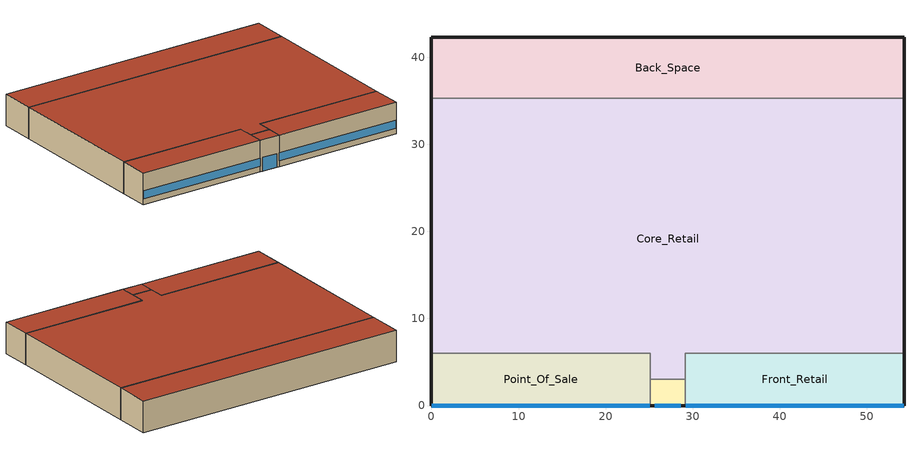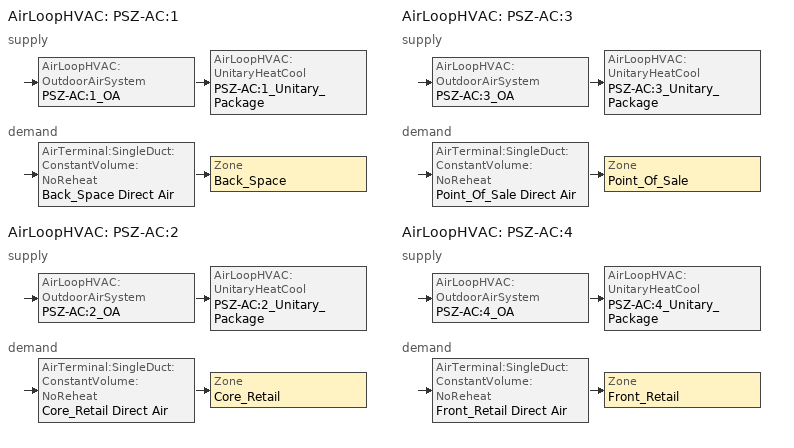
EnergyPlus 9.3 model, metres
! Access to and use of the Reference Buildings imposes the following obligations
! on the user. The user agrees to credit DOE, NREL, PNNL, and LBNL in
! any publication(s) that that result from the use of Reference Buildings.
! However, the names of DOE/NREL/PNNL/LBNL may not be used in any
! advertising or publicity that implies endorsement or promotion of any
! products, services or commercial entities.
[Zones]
Back_Space
 floor ground (ext-slab): 54.27,35.27 0,35.27 0,42.27 54.27,42.27 z0
 wall outside (Mass Non-res Ext Wall): 54.27,35.27 54.27,42.27 0,42.27 0,35.27 z0:6.1
 wall to Core_Retail (int-walls): 0,35.27 54.27,35.27 z0:6.1
 roof outside (IEAD Non-res Roof): 0,35.27 54.27,35.27 54.27,42.27 0,42.27 z6.1
Core_Retail
 floor ground (ext-slab): 25.14,3 25.14,6 0,6 0,35.27 54.27,35.27 54.27,6 29.14,6 29.14,3 z0
 wall outside (Mass Non-res Ext Wall): 54.27,6 54.27,35.27 / 0,35.27 0,6 z0:6.1
 wall to Front_Retail (int-walls): 29.14,3 29.14,6 54.27,6 z0:6.1
 wall to Point_Of_Sale (int-walls): 0,6 25.14,6 25.14,3 z0:6.1
 wall to Front_Entry (int-walls): 25.14,3 29.14,3 z0:6.1
 roof outside (IEAD Non-res Roof): 25.14,6 25.14,3 29.14,3 29.14,6 54.27,6 54.27,35.27 0,35.27 0,6 z6.1
Front_Entry
 floor ground (ext-slab): 25.14,0 25.14,3 29.14,3 29.14,0 z0
 wall outside (Mass Non-res Ext Wall): 25.14,0 29.14,0 z0:6.1
 wall to Front_Retail (int-walls): 29.14,0 29.14,3 z0:6.1
 wall to Point_Of_Sale (int-walls): 25.14,3 25.14,0 z0:6.1
 window (Window Non-res Fixed): 25.64,0 28.64,0 z0.05:2.66
 roof outside (IEAD Non-res Roof): 25.14,3 25.14,0 29.14,0 29.14,3 z6.1
Front_Retail
 floor ground (ext-slab): 54.27,0 29.14,0 29.14,6 54.27,6 z0
 wall outside (Mass Non-res Ext Wall): 29.14,0 54.27,0 54.27,6 z0:6.1
 window (Window Non-res Fixed): 29.19,0 54.22,0 z1.14:2.66
 roof outside (IEAD Non-res Roof): 29.14,0 54.27,0 54.27,6 29.14,6 z6.1
Point_Of_Sale
 floor ground (ext-slab): 0,0 0,6 25.14,6 25.14,0 z0
 wall outside (Mass Non-res Ext Wall): 0,6 0,0 25.14,0 z0:6.1
 window (Window Non-res Fixed): 0.05,0 25.09,0 z1.14:2.66
 roof outside (IEAD Non-res Roof): 0,6 0,0 25.14,0 25.14,6 z6.1
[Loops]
AirLoopHVAC 'PSZ-AC:1'
 supply: AirLoopHVAC:OutdoorAirSystem 'PSZ-AC:1_OA' > AirLoopHVAC:UnitaryHeatCool 'PSZ-AC:1_Unitary_Package'
 demand: AirTerminal:SingleDuct:ConstantVolume:NoReheat 'Back_Space Direct Air' > Zone 'Back_Space'
AirLoopHVAC 'PSZ-AC:2'
 supply: AirLoopHVAC:OutdoorAirSystem 'PSZ-AC:2_OA' > AirLoopHVAC:UnitaryHeatCool 'PSZ-AC:2_Unitary_Package'
 demand: AirTerminal:SingleDuct:ConstantVolume:NoReheat 'Core_Retail Direct Air' > Zone 'Core_Retail'
AirLoopHVAC 'PSZ-AC:3'
 supply: AirLoopHVAC:OutdoorAirSystem 'PSZ-AC:3_OA' > AirLoopHVAC:UnitaryHeatCool 'PSZ-AC:3_Unitary_Package'
 demand: AirTerminal:SingleDuct:ConstantVolume:NoReheat 'Point_Of_Sale Direct Air' > Zone 'Point_Of_Sale'
AirLoopHVAC 'PSZ-AC:4'
 supply: AirLoopHVAC:OutdoorAirSystem 'PSZ-AC:4_OA' > AirLoopHVAC:UnitaryHeatCool 'PSZ-AC:4_Unitary_Package'
 demand: AirTerminal:SingleDuct:ConstantVolume:NoReheat 'Front_Retail Direct Air' > Zone 'Front_Retail'
[Building]
Ref Bldg Stand-alone Retail Post1980_v1.3_5.0: North Axis {deg}=0; Terrain=City; Loads Convergence Tolerance Value {W}=0.04; Temperature Convergence Tolerance Value {deltaC}=0.2; Solar Distribution=FullInteriorAndExterior; Maximum Number of Warmup Days=25; Minimum Number of Warmup Days=6
[Site:Location]
USA TX-HOUSTON: Latitude {deg}=29.97; Longitude {deg}=-95.37; Time Zone {hr}=-6; Elevation {m}=33
[SizingPeriod:DesignDay] Day of Month=21; Humidity Condition Type=Wetbulb; Barometric Pressure {Pa}=100929; Rain Indicator=No; Snow Indicator=No; Daylight Saving Time Indicator=No; Solar Model Indicator=ASHRAEClearSky
Name | Month | Day Type | Maximum Dry-Bulb Temperature {C} | Daily Dry-Bulb Temperature Range {deltaC} | Wetbulb or DewPoint at Maximum Dry-Bulb {C} | Wind Speed {m/s} | Wind Direction {deg} | Sky Clearness
HOUSTON Ann Htg 99.6% Condns DB | 1 | WinterDesignDay | -2.4 | 0 | -2.4 | 2.7 | 0 | 0
HOUSTON Ann Clg .4% Condns WB=>MDB | 7 | SummerDesignDay | 32 | 10.6 | 26.7 | 3.7 | 170 | 1
[Site:WaterMainsTemperature]
Calculation Method=CORRELATION; Annual Average Outdoor Air Temperature {C}=19.99; Maximum Difference In Monthly Average Outdoor Air Temperatures {deltaC}=17.1
[Site:GroundTemperature:BuildingSurface]
20.541, 20.346, 20.801, 22.127, 22.752, 22.868, 22.937, 22.96, 22.981, 22.822, 21.631, 20.645
[Construction]
Mass Non-res Ext Wall: 1IN Stucco, 8IN CONCRETE HW, Mass NonRes Wall Insulation, 1/2IN Gypsum
IEAD Non-res Roof: Roof Membrane, IEAD NonRes Roof Insulation, Metal Decking
ext-slab: HW CONCRETE
int-walls: 1/2IN Gypsum, 1/2IN Gypsum
Window Non-res Fixed: NonRes Fixed Assembly Window
InteriorFurnishings: Std Wood 6inch
[Material] Thermal Absorptance=0.9
Name | Roughness | Thickness {m} | Conductivity {W/m-K} | Density {kg/m3} | Specific Heat {J/kg-K} | Solar Absorptance | Visible Absorptance
Mass NonRes Wall Insulation | MediumRough | 0.00477025 | 0.049 | 265 | 836.8 | 0.7 | 0.7
IEAD NonRes Roof Insulation | MediumRough | 0.118437 | 0.049 | 265 | 836.8 | 0.7 | 0.7
Std Wood 6inch | MediumSmooth | 0.15 | 0.12 | 540 | 1210 | 0.7 | 0.7
1/2IN Gypsum | Smooth | 0.0127 | 0.16 | 784.9 | 830 | 0.92 | 0.92
1IN Stucco | Smooth | 0.0253 | 0.6918 | 1858 | 837 | 0.92 | 0.92
8IN CONCRETE HW | Rough | 0.2032 | 1.311 | 2240 | 836.8 | 0.7 | 0.7
HW CONCRETE | Rough | 0.1016 | 1.311 | 2240 | 836.8 | 0.7 | 0.7
Roof Membrane | VeryRough | 0.0095 | 0.16 | 1121.29 | 1460 | 0.7 | 0.7
Metal Decking | MediumSmooth | 0.0015 | 45.006 | 7680 | 418.4 | 0.7 | 0.3
[WindowMaterial:SimpleGlazingSystem]
NonRes Fixed Assembly Window: U-Factor {W/m2-K}=6.92716; Solar Heat Gain Coefficient=0.25
[Zone] Type=1; Multiplier=1; Floor Area {m2}=autocalculate; Part of Total Floor Area=Yes
Back_Space; Core_Retail; Front_Entry; Front_Retail; Point_Of_Sale
[People] Number of People Schedule=BLDG_OCC_SCH; Number of People Calculation Method=Area/Person; Fraction Radiant=0.3; Sensible Heat Fraction=AUTOCALCULATE; Activity Level Schedule=ACTIVITY_SCH; Enable ASHRAE 55 Comfort Warnings=No; Mean Radiant Temperature Calculation Type=ZoneAveraged; Work Efficiency Schedule=WORK_EFF_SCH; Clothing Insulation Calculation Method=ClothingInsulationSchedule; Clothing Insulation Schedule=CLOTHING_SCH; Air Velocity Schedule=AIR_VELO_SCH; Thermal Comfort Model 1 Type=FANGER
Name | Zone or ZoneList | Zone Floor Area per Person {m2/person}
Back_Space People | Back_Space | 27.87
Core_Retail People | Core_Retail | 6.19
Front_Entry People | Front_Entry | 6.19
Front_Retail People | Front_Retail | 6.19
Point_Of_Sale People | Point_Of_Sale | 6.19
[Lights] Schedule=BLDG_LIGHT_SCH; Design Level Calculation Method=Watts/Area; Return Air Fraction=0; Fraction Radiant=0.7; Fraction Visible=0.2; Fraction Replaceable=1; Return Air Fraction Calculated from Plenum Temperature=No
Name | Zone or ZoneList | Watts per Zone Floor Area {W/m2}
Back_Space_Lights | Back_Space | 12.55
Core_Retail_Lights | Core_Retail | 36.25
Front_Entry_Lights | Front_Entry | 36.25
Front_Retail_Lights | Front_Retail | 36.25
Point_Of_Sale_Lights | Point_Of_Sale | 36.25
[ElectricEquipment] Schedule=BLDG_EQUIP_SCH; Design Level Calculation Method=Watts/Area; Fraction Latent=0; Fraction Radiant=0.5; Fraction Lost=0
Name | Zone or ZoneList | Watts per Zone Floor Area {W/m2}
Back_Space_MiscPlug_Equip | Back_Space | 8.07
Core_Retail_MiscPlug_Equip | Core_Retail | 3.23
Front_Retail_MiscPlug_Equip | Front_Retail | 3.23
Point_Of_Sale_MiscPlug_Equip | Point_Of_Sale | 21.52
[Exterior:Lights]
Exterior Facade Lighting: Schedule=ALWAYS_ON; Design Level {W}=9995; Control Option=AstronomicalClock
[ZoneInfiltration:DesignFlowRate] Constant Term Coefficient=1; Temperature Term Coefficient=0; Velocity Term Coefficient=0; Velocity Squared Term Coefficient=0
Name | Zone or ZoneList | Schedule | Design Flow Rate Calculation Method | Flow per Exterior Surface Area {m3/s-m2} | Air Changes per Hour {1/hr}
Back_Space_Infiltration | Back_Space | INFIL_HALF_ON_SCH | Flow/ExteriorArea | 0.001133
Core_Retail_Infiltration | Core_Retail | INFIL_HALF_ON_SCH | Flow/ExteriorArea | 0.001133
Front_Entry_Infiltration | Front_Entry | INFIL_FRONT_SCH | AirChanges/Hour |  | 1
Front_Retail_Infiltration | Front_Retail | INFIL_HALF_ON_SCH | Flow/ExteriorArea | 0.001133
Point_Of_Sale_Infiltration | Point_Of_Sale | INFIL_HALF_ON_SCH | Flow/ExteriorArea | 0.001133
[InternalMass] Construction=InteriorFurnishings
Name | Zone or ZoneList | Surface Area {m2}
Back_Space Internal Mass | Back_Space | 759.78
Core_Retail Internal Mass | Core_Retail | 3200.97
Front_Entry Internal Mass | Front_Entry | 24
Front_Retail Internal Mass | Front_Retail | 301.62
Point_Of_Sale Internal Mass | Point_Of_Sale | 301.62
[Fan:ConstantVolume]
Front_Entry Unit HeaterFan: Availability Schedule=ALWAYS_ON; Fan Total Efficiency=0.53625; Pressure Rise {Pa}=49.8; Maximum Flow Rate {m3/s}=AUTOSIZE; Motor Efficiency=0.825; Motor In Airstream Fraction=1
[Fan:OnOff] Availability Schedule=HVACOperationSchd; Maximum Flow Rate {m3/s}=AUTOSIZE; Motor In Airstream Fraction=1
Name | Fan Total Efficiency | Pressure Rise {Pa} | Motor Efficiency
PSZ-AC:1_Unitary_Package_fan | 0.56875 | 622 | 0.875
PSZ-AC:2_Unitary_Package_fan | 0.5915 | 1109.648 | 0.91
PSZ-AC:3_Unitary_Package_fan; PSZ-AC:4_Unitary_Package_fan | 0.546 | 622 | 0.84
[Coil:Heating:Fuel] Availability Schedule=ALWAYS_ON; Fuel Type=NaturalGas; Nominal Capacity {W}=AUTOSIZE
Name | Burner Efficiency
PSZ-AC:1_Unitary_Package_HeatCoil; PSZ-AC:3_Unitary_Package_HeatCoil; PSZ-AC:4_Unitary_Package_HeatCoil | 0.8
PSZ-AC:2_Unitary_Package_HeatCoil | 0.78
[Coil:Cooling:DX:SingleSpeed] Availability Schedule=ALWAYS_ON; Gross Rated Total Cooling Capacity {W}=AUTOSIZE; Gross Rated Sensible Heat Ratio=AUTOSIZE; Rated Air Flow Rate {m3/s}=AUTOSIZE
Name | Gross Rated Cooling COP {W/W} | Total Cooling Capacity Function of Temperature Curve | Total Cooling Capacity Function of Flow Fraction Curve | Energy Input Ratio Function of Temperature Curve | Energy Input Ratio Function of Flow Fraction Curve | Part Load Fraction Correlation Curve
PSZ-AC:1_Unitary_Package_CoolCoil | 3.30033 | Cool-Cap-fT | ConstantCubic | Cool-EIR-fT | ConstantCubic | Cool-PLF-fPLR
PSZ-AC:2_Unitary_Package_CoolCoil | 3.23372 | Measured_CoolCStandard10Ton_CapFT | Measured_CoolCStandard10Ton_CapFF | Measured_CoolCStandard10Ton_EIRFT | Measured_CoolCStandard10Ton_EIRFFF | No_PLR_Degredation
PSZ-AC:3_Unitary_Package_CoolCoil; PSZ-AC:4_Unitary_Package_CoolCoil | 3.50016 | Cool-Cap-fT | ConstantCubic | Cool-EIR-fT | ConstantCubic | Cool-PLF-fPLR
[Coil:Heating:Electric]
Front_Entry Unit Heater coil: Availability Schedule=ALWAYS_ON; Efficiency=1; Nominal Capacity {W}=AUTOSIZE
[ZoneHVAC:UnitHeater]
Front_Entry Unit Heater: Availability Schedule=ALWAYS_ON; Supply Air Fan=Front_Entry Unit HeaterFan; Maximum Supply Air Flow Rate {m3/s}=AUTOSIZE; Heating Coil=Front_Entry Unit Heater coil; Supply Air Fan Operation During No Heating=No; Maximum Hot Water or Steam Flow Rate {m3/s}=AUTOSIZE; Minimum Hot Water or Steam Flow Rate {m3/s}=0; Heating Convergence Tolerance=0.001
[Zone equipment]
Back_Space: Back_Space Direct Air
Core_Retail: Core_Retail Direct Air
Front_Entry: Front_Entry Unit Heater
Front_Retail: Front_Retail Direct Air
Point_Of_Sale: Point_Of_Sale Direct Air
[Sizing:Zone] Zone Cooling Design Supply Air Temperature Input Method=SupplyAirTemperature; Zone Cooling Design Supply Air Temperature {C}=14; Zone Heating Design Supply Air Temperature Input Method=SupplyAirTemperature; Zone Heating Design Supply Air Temperature {C}=40; Zone Cooling Design Supply Air Humidity Ratio {kgWater/kgDryAir}=0.0085; Zone Heating Design Supply Air Humidity Ratio {kgWater/kgDryAir}=0.008; Cooling Design Air Flow Method=DesignDay; Heating Design Air Flow Method=DesignDay; Account for Dedicated Outdoor Air System=No; Dedicated Outdoor Air System Control Strategy=NeutralSupplyAir; Dedicated Outdoor Air Low Setpoint Temperature for Design {C}=autosize; Dedicated Outdoor Air High Setpoint Temperature for Design {C}=autosize
Name | Design Specification Outdoor Air Object
Back_Space | SZ DSOA Back_Space
Core_Retail | SZ DSOA Core_Retail
Front_Entry | SZ DSOA Front_Entry
Front_Retail | SZ DSOA Front_Retail
Point_Of_Sale | SZ DSOA Point_Of_Sale
[DesignSpecification:OutdoorAir] Outdoor Air Method=Flow/Area
Name | Outdoor Air Flow per Zone Floor Area {m3/s-m2}
SZ DSOA Back_Space | 0.00075
SZ DSOA Core_Retail; SZ DSOA Front_Retail; SZ DSOA Point_Of_Sale | 0.0015
SZ DSOA Front_Entry | 0
[ZoneControl:Thermostat] Control Type Schedule=Dual Zone Control Type Sched
Name | Zone or ZoneList | Control 1
Back_Space Thermostat | Back_Space | Back_Space DualSPSched
Core_Retail Thermostat | Core_Retail | Core_Retail DualSPSched
Front_Entry Thermostat | Front_Entry | Front_Entry DualSPSched
Front_Retail Thermostat | Front_Retail | Front_Retail DualSPSched
Point_Of_Sale Thermostat | Point_Of_Sale | Point_Of_Sale DualSPSched
[ThermostatSetpoint:DualSetpoint] Heating Setpoint Temperature Schedule=HTGSETP_SCH
Name | Cooling Setpoint Temperature Schedule
Back_Space DualSPSched; Core_Retail DualSPSched; Front_Retail DualSPSched; Point_Of_Sale DualSPSched | CLGSETP_SCH
Front_Entry DualSPSched | FRONT_ENTRY_COOLING
[SetpointManager:SingleZone:Reheat] Control Variable=Temperature; Minimum Supply Air Temperature {C}=10; Maximum Supply Air Temperature {C}=50
Name | Control Zone | Setpoint Node or NodeList
SupAirTemp MngrBack_Space | Back_Space | PSZ-AC:1 Supply Equipment Outlet Node
SupAirTemp MngrCore_Retail | Core_Retail | PSZ-AC:2 Supply Equipment Outlet Node
SupAirTemp MngrFront_Retail | Front_Retail | PSZ-AC:4 Supply Equipment Outlet Node
SupAirTemp MngrPoint_Of_Sale | Point_Of_Sale | PSZ-AC:3 Supply Equipment Outlet Node
[Sizing:System] Type of Load to Size On=Sensible; Design Outdoor Air Flow Rate {m3/s}=AUTOSIZE; Central Heating Maximum System Air Flow Ratio=1; Preheat Design Temperature {C}=7; Preheat Design Humidity Ratio {kgWater/kgDryAir}=0.008; Precool Design Temperature {C}=12.8; Precool Design Humidity Ratio {kgWater/kgDryAir}=0.008; Central Cooling Design Supply Air Temperature {C}=12.8; Central Heating Design Supply Air Temperature {C}=40; Type of Zone Sum to Use=NonCoincident; 100% Outdoor Air in Cooling=No; 100% Outdoor Air in Heating=No; Central Cooling Design Supply Air Humidity Ratio {kgWater/kgDryAir}=0.0085; Central Heating Design Supply Air Humidity Ratio {kgWater/kgDryAir}=0.008; Cooling Supply Air Flow Rate Method=DesignDay; Cooling Supply Air Flow Rate {m3/s}=0; Heating Supply Air Flow Rate Method=DesignDay; Heating Supply Air Flow Rate {m3/s}=0; System Outdoor Air Method=ZoneSum; Zone Maximum Outdoor Air Fraction=1; Cooling Design Capacity Method=CoolingDesignCapacity; Cooling Design Capacity {W}=autosize; Heating Design Capacity Method=HeatingDesignCapacity; Heating Design Capacity {W}=autosize; Central Cooling Capacity Control Method=OnOff
PSZ-AC:1; PSZ-AC:2; PSZ-AC:3; PSZ-AC:4
[Controller:OutdoorAir] Minimum Outdoor Air Flow Rate {m3/s}=AUTOSIZE; Maximum Outdoor Air Flow Rate {m3/s}=AUTOSIZE; Economizer Control Type=NoEconomizer; Economizer Control Action Type=ModulateFlow; Economizer Maximum Limit Dry-Bulb Temperature {C}=28; Economizer Maximum Limit Enthalpy {J/kg}=64000; Economizer Minimum Limit Dry-Bulb Temperature {C}=-100; Lockout Type=NoLockout; Minimum Limit Type=FixedMinimum; Minimum Outdoor Air Schedule=HVACOperationSchd
PSZ-AC:1_OA_Controller; PSZ-AC:2_OA_Controller; PSZ-AC:3_OA_Controller; PSZ-AC:4_OA_Controller
[AirLoopHVAC] Design Supply Air Flow Rate {m3/s}=AUTOSIZE
PSZ-AC:1; PSZ-AC:2; PSZ-AC:3; PSZ-AC:4
[AirLoopHVAC:UnitaryHeatCool] Availability Schedule=ALWAYS_ON; Supply Air Fan Operating Mode Schedule=HVACOperationSchd; Maximum Supply Air Temperature {C}=AUTOSIZE; Cooling Supply Air Flow Rate {m3/s}=AUTOSIZE; Heating Supply Air Flow Rate {m3/s}=AUTOSIZE; No Load Supply Air Flow Rate {m3/s}=AUTOSIZE; Fan Placement=BlowThrough; Dehumidification Control Type=None
Name | Controlling Zone or Thermostat Location | Supply Fan | Heating Coil | Cooling Coil
PSZ-AC:1_Unitary_Package | Back_Space | PSZ-AC:1_Unitary_Package_fan | PSZ-AC:1_Unitary_Package_HeatCoil | PSZ-AC:1_Unitary_Package_CoolCoil
PSZ-AC:2_Unitary_Package | Core_Retail | PSZ-AC:2_Unitary_Package_fan | PSZ-AC:2_Unitary_Package_HeatCoil | PSZ-AC:2_Unitary_Package_CoolCoil
PSZ-AC:3_Unitary_Package | Point_Of_Sale | PSZ-AC:3_Unitary_Package_fan | PSZ-AC:3_Unitary_Package_HeatCoil | PSZ-AC:3_Unitary_Package_CoolCoil
PSZ-AC:4_Unitary_Package | Front_Retail | PSZ-AC:4_Unitary_Package_fan | PSZ-AC:4_Unitary_Package_HeatCoil | PSZ-AC:4_Unitary_Package_CoolCoil
[AirTerminal:SingleDuct:ConstantVolume:NoReheat] Availability Schedule=ALWAYS_ON; Maximum Air Flow Rate {m3/s}=AUTOSIZE
Back_Space Direct Air; Core_Retail Direct Air; Front_Retail Direct Air; Point_Of_Sale Direct Air
[AvailabilityManager:NightCycle] Applicability Schedule=ALWAYS_ON; Fan Schedule=HVACOperationSchd; Control Type=CycleOnAny; Thermostat Tolerance {deltaC}=1; Cycling Run Time Control Type=FixedRunTime; Cycling Run Time {s}=1800
PSZ-AC:1 Availability Manager; PSZ-AC:2 Availability Manager; PSZ-AC:3 Availability Manager; PSZ-AC:4 Availability Manager
[SetpointManager:MixedAir] Control Variable=Temperature
Name | Setpoint Node or NodeList
PSZ-AC:1_OAMixed Air Temp Manager | PSZ-AC:1_OA-PSZ-AC:1_Unitary_PackageNode
PSZ-AC:2_OAMixed Air Temp Manager | PSZ-AC:2_OA-PSZ-AC:2_Unitary_PackageNode
PSZ-AC:3_OAMixed Air Temp Manager | PSZ-AC:3_OA-PSZ-AC:3_Unitary_PackageNode
PSZ-AC:4_OAMixed Air Temp Manager | PSZ-AC:4_OA-PSZ-AC:4_Unitary_PackageNode
[UtilityCost:Tariff]
Name | Output Meter | Conversion Factor Choice | Season Schedule | Demand Window Length | Monthly Charge or Variable | Group
ReliantEnergy_PTB-LGS_LargeGeneral | Electricity:Facility | kWh | ReliantEnergySeasonSched | HalfHour | 2936.2 | Comm Elect
ReliantEnergy_PTB-MGS_MiscGeneral | Electricity:Facility | kWh | ReliantEnergySeasonSched | HalfHour | 18.82 | Comm Elect
TX_EIAMonthlyRateGas | Gas:Facility | MCF |  |  | 0 | Comm Gas
[UtilityCost:Charge:Simple]
Name | Utility Cost Charge Simple | Tariff | Source Variable | Season | Category Variable | Cost per Unit Value or Variable
 | SummerFuelEnergyCharge | ReliantEnergy_PTB-LGS_LargeGeneral | totalEnergy | Summer | EnergyCharges | 0.0823
 | WinterFuelEnergyCharge | ReliantEnergy_PTB-LGS_LargeGeneral | totalEnergy | Winter | EnergyCharges | 0.0485
 | TaxofEightPtTwoFivePercent | ReliantEnergy_PTB-LGS_LargeGeneral | SubTotal | Annual | Taxes | 0.0825
 | SummerFuelEnergyCharge | ReliantEnergy_PTB-MGS_MiscGeneral | totalEnergy | Summer | EnergyCharges | 0.0823
 | WinterFuelEnergyCharge | ReliantEnergy_PTB-MGS_MiscGeneral | totalEnergy | Winter | EnergyCharges | 0.0485
 | TaxofEightPtTwoFivePercent | ReliantEnergy_PTB-MGS_MiscGeneral | SubTotal | Annual | Taxes | 0.0825
 | MonthlyRateGasCharge | TX_EIAMonthlyRateGas | totalEnergy | Annual | EnergyCharges | TX_MonthlyGasRates
 | TaxofEightPtTwoFivePercent | TX_EIAMonthlyRateGas | SubTotal | Annual | Taxes | 0.0825
[UtilityCost:Charge:Block]
Name | Utility Cost Charge Block | Tariff | Source Variable | Season | Category Variable | Block Size Multiplier Value or Variable | Block Size 1 Value or Variable | Block 1 Cost per Unit Value or Variable | Block Size 2 Value or Variable | Block 2 Cost per Unit Value or Variable | Block Size 3 Value or Variable | Block 3 Cost per Unit Value or Variable
 | SummerBaseEnergycharge | ReliantEnergy_PTB-LGS_LargeGeneral | TotalEnergy | Summer | EnergyCharges | TotalDemand | 295 | 0.0249 | remaining | 0.0048
 | AnnualDemandCharge | ReliantEnergy_PTB-LGS_LargeGeneral | TotalDemand | Annual | DemandCharges |  | 400 | 0 | remaining | 6.14
 | SummerBaseEnergycharge | ReliantEnergy_PTB-MGS_MiscGeneral | TotalEnergy | Summer | EnergyCharges | TotalDemand | 125 | 0.0521 | 170 | 0.0317 | remaining | 0.0055
 | SummerBaseEnergycharge | ReliantEnergy_PTB-MGS_MiscGeneral | TotalEnergy | Summer | EnergyCharges | TotalDemand | 125 | 0.0504 | 170 | 0.0317 | remaining | 0.0055
 | AnnualDemandCharge | ReliantEnergy_PTB-MGS_MiscGeneral | TotalDemand | Annual | DemandCharges | TotalDemand | 10 | 0 | remaining | 3.04
[UtilityCost:Qualify] Variable=TotalDemand; Threshold Value or Variable=400; Season=Annual; Threshold Test=Count
Name | Utility Cost Qualify | Tariff | Qualify Type | Number of Months
 | MinDemand400kw | ReliantEnergy_PTB-LGS_LargeGeneral | Minimum | 12
 | MaxDemand400kw | ReliantEnergy_PTB-MGS_MiscGeneral | Maximum | 1
[UtilityCost:Variable]
TX_MonthlyGasRates: Tariff=TX_EIAMonthlyRateGas; Variable Type=Currency; January Value=7.87; February Value=7.73; March Value=7.41; April Value=7.86; May Value=8.05; June Value=8.75; July Value=8.21; August Value=8.34; September Value=8.04; October Value=7.65; November Value=8.24; December Value=7.99
[EnergyManagementSystem:ProgramCallingManager]
Volume_Initializer: BeginNewEnvironment; Initialize_Volumes
Setpoint_Controller: BeginTimestepBeforePredictor; Set_Setpoints
Demand_Reporter: EndOfZoneTimestepAfterZoneReporting; Report_Demand; Report_Occupants; Calculate_Temperatures
[EnergyManagementSystem:Program]
Set_Setpoints: Set C1 = C1_NOM + COOL_SETP_DELTA*5.0/9.0; Set C2 = C2_NOM + COOL_SETP_DELTA*5.0/9.0; Set H1 = H1_NOM + HEAT_SETP_DELTA*5.0/9.0
Initialize_Volumes: Set BACK_SPACE_V = 2315.81; Set CORE_RETAIL_V = 9756.54; Set FRONT_ENTRY_V = 73.15; Set FRONT_RETAIL_V = 919.34; Set POINT_OF_SALE_V = 919.34
Calculate_Temperatures: Set TOTAL_COOL_V = 0.0; Set TOTAL_HEAT_V = 0.0; Set C_SET = 0.0; Set H_SET = 0.0; Set C_CUR = 0.0; Set H_CUR = 0.0; Set Total_V = 13984.18; Set Controlled_V = 13984.18; IF (BACK_SPACE_H > 0); Set H_SET = H_SET + H1 * BACK_SPACE_V; Set H_CUR = H_CUR + BACK_SPACE_T * BACK_SPACE_V; Set TOTAL_HEAT_V = TOTAL_HEAT_V + BACK_SPACE_V; ENDIF; IF (BACK_SPACE_C > 0); Set C_SET = C_SET + C1 * BACK_SPACE_V; Set C_CUR = C_CUR + BACK_SPACE_T * BACK_SPACE_V; Set TOTAL_COOL_V = TOTAL_COOL_V + BACK_SPACE_V; ENDIF; IF (CORE_RETAIL_H > 0); Set H_SET = H_SET + H1 * CORE_RETAIL_V; Set H_CUR = H_CUR + CORE_RETAIL_T * CORE_RETAIL_V; Set TOTAL_HEAT_V = TOTAL_HEAT_V + CORE_RETAIL_V; ENDIF; IF (CORE_RETAIL_C > 0); Set C_SET = C_SET + C1 * CORE_RETAIL_V; Set C_CUR = C_CUR + CORE_RETAIL_T * CORE_RETAIL_V; Set TOTAL_COOL_V = TOTAL_COOL_V + CORE_RETAIL_V; ENDIF; IF (FRONT_ENTRY_H > 0); Set H_SET = H_SET + H1 * FRONT_ENTRY_V; Set H_CUR = H_CUR + FRONT_ENTRY_T * FRONT_ENTRY_V; Set TOTAL_HEAT_V = TOTAL_HEAT_V + FRONT_ENTRY_V; ENDIF; IF (FRONT_ENTRY_C > 0); Set C_SET = C_SET + C2 * FRONT_ENTRY_V; Set C_CUR = C_CUR + FRONT_ENTRY_T * FRONT_ENTRY_V; Set TOTAL_COOL_V = TOTAL_COOL_V + FRONT_ENTRY_V; ENDIF; IF (FRONT_RETAIL_H > 0); Set H_SET = H_SET + H1 * FRONT_RETAIL_V; Set H_CUR = H_CUR + FRONT_RETAIL_T * FRONT_RETAIL_V; Set TOTAL_HEAT_V = TOTAL_HEAT_V + FRONT_RETAIL_V; ENDIF; IF (FRONT_RETAIL_C > 0); Set C_SET = C_SET + C1 * FRONT_RETAIL_V; Set C_CUR = C_CUR + FRONT_RETAIL_T * FRONT_RETAIL_V; Set TOTAL_COOL_V = TOTAL_COOL_V + FRONT_RETAIL_V; ENDIF; IF (POINT_OF_SALE_H > 0); Set H_SET = H_SET + H1 * POINT_OF_SALE_V; Set H_CUR = H_CUR + POINT_OF_SALE_T * POINT_OF_SALE_V; Set TOTAL_HEAT_V = TOTAL_HEAT_V + POINT_OF_SALE_V; ENDIF; IF (POINT_OF_SALE_C > 0); Set C_SET = C_SET + C1 * POINT_OF_SALE_V; Set C_CUR = C_CUR + POINT_OF_SALE_T * POINT_OF_SALE_V; Set TOTAL_COOL_V = TOTAL_COOL_V + POINT_OF_SALE_V; ENDIF; Set T_CUR = 0; Set T_CUR = T_CUR + BACK_SPACE_T * BACK_SPACE_V; Set T_CUR = T_CUR + CORE_RETAIL_T * CORE_RETAIL_V; Set T_CUR = T_CUR + FRONT_ENTRY_T * FRONT_ENTRY_V; Set T_CUR = T_CUR + FRONT_RETAIL_T * FRONT_RETAIL_V; Set T_CUR = T_CUR + POINT_OF_SALE_T * POINT_OF_SALE_V; Set T_CUR = T_CUR/Controlled_V*9.0/5.0+32.0; Set Schedule_Cooling_Temperature = 0.0; Set T_Cooling = 0; Set T_Cooling = T_Cooling + C1 * BACK_SPACE_V; Set Schedule_Cooling_Temperature = Schedule_Cooling_Temperature + C1_NOM * BACK_SPACE_V; Set T_Cooling = T_Cooling + C1 * CORE_RETAIL_V; Set Schedule_Cooling_Temperature = Schedule_Cooling_Temperature + C1_NOM * CORE_RETAIL_V; Set T_Cooling = T_Cooling + C2 * FRONT_ENTRY_V; Set Schedule_Cooling_Temperature = Schedule_Cooling_Temperature + C2_NOM * FRONT_ENTRY_V; Set T_Cooling = T_Cooling + C1 * FRONT_RETAIL_V; Set Schedule_Cooling_Temperature = Schedule_Cooling_Temperature + C1_NOM * FRONT_RETAIL_V; Set T_Cooling = T_Cooling + C1 * POINT_OF_SALE_V; Set Schedule_Cooling_Temperature = Schedule_Cooling_Temperature + C1_NOM * POINT_OF_SALE_V; Set T_Cooling = T_Cooling/Controlled_V*9.0/5.0+32.0; Set Schedule_Cooling_Temperature = Schedule_Cooling_Temperature/Controlled_V*9.0/5.0+32.0; Set Schedule_Heating_Temperature = 0.0; Set T_Heating = 0; Set T_Heating = T_Heating + H1 * BACK_SPACE_V; Set Schedule_Heating_Temperature = Schedule_Heating_Temperature + H1_NOM * BACK_SPACE_V; Set T_Heating = T_Heating + H1 * CORE_RETAIL_V; Set Schedule_Heating_Temperature = Schedule_Heating_Temperature + H1_NOM * CORE_RETAIL_V; Set T_Heating = T_Heating + H1 * FRONT_ENTRY_V; Set Schedule_Heating_Temperature = Schedule_Heating_Temperature + H1_NOM * FRONT_ENTRY_V; Set T_Heating = T_Heating + H1 * FRONT_RETAIL_V; Set Schedule_Heating_Temperature = Schedule_Heating_Temperature + H1_NOM * FRONT_RETAIL_V; Set T_Heating = T_Heating + H1 * POINT_OF_SALE_V; Set Schedule_Heating_Temperature = Schedule_Heating_Temperature + H1_NOM * POINT_OF_SALE_V; Set T_Heating = T_Heating/Controlled_V*9.0/5.0+32.0; Set Schedule_Heating_Temperature = Schedule_Heating_Temperature/Controlled_V*9.0/5.0+32.0; Set Setpoint_Cooling_Temperature = T_Cooling; Set Current_Cooling_Temperature = T_CUR; Set Setpoint_Heating_Temperature = T_Heating; Set Current_Heating_Temperature = T_CUR
Report_Demand: Set Cooling_Power_State = 0.0; Set Heating_Power_State = 0.0; Set Flexible_Cooling_Demand = 0.0; Set Flexible_Heating_Demand = 0.0; Set Flexible_Cooling_Demand = Flexible_Cooling_Demand + Cooling_Coil_1; Set Flexible_Cooling_Demand = Flexible_Cooling_Demand + Cooling_Coil_2; Set Flexible_Cooling_Demand = Flexible_Cooling_Demand + Cooling_Coil_3; Set Flexible_Cooling_Demand = Flexible_Cooling_Demand + Cooling_Coil_4; Set Flexible_Cooling_Demand = Flexible_Cooling_Demand/(60*60*ZoneTimeStep); IF Flexible_Cooling_Demand > 1.0; Set Cooling_Power_State = 1.0; ENDIF; Set Flexible_Heating_Demand = Flexible_Heating_Demand + Heating_Coil_1; Set Flexible_Heating_Demand = Flexible_Heating_Demand/(60*60*ZoneTimeStep); IF Flexible_Heating_Demand > 1.0; Set Heating_Power_State = 1.0; ENDIF
Report_Occupants: Set Total_Occupants = 0.0; Set Total_Occupants = Total_Occupants + BACK_SPACE_O; Set Total_Occupants = Total_Occupants + CORE_RETAIL_O; Set Total_Occupants = Total_Occupants + FRONT_ENTRY_O; Set Total_Occupants = Total_Occupants + FRONT_RETAIL_O; Set Total_Occupants = Total_Occupants + POINT_OF_SALE_O
[EnergyManagementSystem:Sensor]
C1_NOM: C1_NOM; Schedule Value
C2_NOM: C2_NOM; Schedule Value
H1_NOM: H1_NOM; Schedule Value
Cooling_Coil_1: PSZ-AC:1_UNITARY_PACKAGE_COOLCOIL; Cooling Coil Electric Energy
Cooling_Coil_2: PSZ-AC:2_UNITARY_PACKAGE_COOLCOIL; Cooling Coil Electric Energy
Cooling_Coil_3: PSZ-AC:3_UNITARY_PACKAGE_COOLCOIL; Cooling Coil Electric Energy
Cooling_Coil_4: PSZ-AC:4_UNITARY_PACKAGE_COOLCOIL; Cooling Coil Electric Energy
Heating_Coil_1: FRONT_ENTRY UNIT HEATER COIL; Heating Coil Electric Energy
BACK_SPACE_O: BACK_SPACE; Zone People Occupant Count
BACK_SPACE_T: BACK_SPACE; Zone Mean Air Temperature
BACK_SPACE_H: BACK_SPACE; Zone Air System Sensible Heating Energy
BACK_SPACE_C: BACK_SPACE; Zone Air System Sensible Cooling Energy
CORE_RETAIL_O: CORE_RETAIL; Zone People Occupant Count
CORE_RETAIL_T: CORE_RETAIL; Zone Mean Air Temperature
CORE_RETAIL_H: CORE_RETAIL; Zone Air System Sensible Heating Energy
CORE_RETAIL_C: CORE_RETAIL; Zone Air System Sensible Cooling Energy
FRONT_ENTRY_O: FRONT_ENTRY; Zone People Occupant Count
FRONT_ENTRY_T: FRONT_ENTRY; Zone Mean Air Temperature
FRONT_ENTRY_H: FRONT_ENTRY; Zone Air System Sensible Heating Energy
FRONT_ENTRY_C: FRONT_ENTRY; Zone Air System Sensible Cooling Energy
FRONT_RETAIL_O: FRONT_RETAIL; Zone People Occupant Count
FRONT_RETAIL_T: FRONT_RETAIL; Zone Mean Air Temperature
FRONT_RETAIL_H: FRONT_RETAIL; Zone Air System Sensible Heating Energy
FRONT_RETAIL_C: FRONT_RETAIL; Zone Air System Sensible Cooling Energy
POINT_OF_SALE_O: POINT_OF_SALE; Zone People Occupant Count
POINT_OF_SALE_T: POINT_OF_SALE; Zone Mean Air Temperature
POINT_OF_SALE_H: POINT_OF_SALE; Zone Air System Sensible Heating Energy
POINT_OF_SALE_C: POINT_OF_SALE; Zone Air System Sensible Cooling Energy
[EnergyManagementSystem:Actuator] Actuated Component Type=Schedule:Compact; Actuated Component Control Type=Schedule Value
Name | Actuated Component Unique
C1 | CLGSETP_SCH
C2 | FRONT_ENTRY_COOLING
H1 | HTGSETP_SCH
[EnergyManagementSystem:OutputVariable] Type of Data in Variable=Averaged; Update Frequency=ZoneTimeStep
Name | EMS Variable
Cooling Controlled Load | Flexible_Cooling_Demand
Heating Controlled Load | Flexible_Heating_Demand
Cooling Schedule Temperature | Schedule_Cooling_Temperature
Heating Schedule Temperature | Schedule_Heating_Temperature
Cooling Setpoint Temperature | Setpoint_Cooling_Temperature
Heating Setpoint Temperature | Setpoint_Heating_Temperature
Cooling Current Temperature | Current_Cooling_Temperature
Heating Current Temperature | Current_Heating_Temperature
Cooling Power State | Cooling_Power_State
Heating Power State | Heating_Power_State
Heating Setpoint | H_SET
Cooling Setpoint | C_SET
Heating Current | H_CUR
Cooling Current | C_CUR
Heating Volume | TOTAL_HEAT_V
Cooling Volume | TOTAL_COOL_V
Indoor Air Temperature | T_CUR
Occupant Count | Total_Occupants
[ExternalInterface:Variable] Initial Value=0
COOL_SETP_DELTA; HEAT_SETP_DELTA
[Schedule:Compact]
ALWAYS_ON: Through: 12/31, For: AllDays, Until: 24:00, 1
BLDG_EQUIP_SCH: Through: 12/31, For: Weekdays, Until: 07:00, 0.2, Until: 08:00, 0.4, Until: 09:00, 0.7, Until: 18:00, 0.9, Until: 20:00, 0.8, Until: 21:00, 0.7, Until: 22:00, 0.4, Until: 24:00, 0.2, For: Saturday, Until: 07:00, 0.15, Until: 08:00, 0.3, Until: 09:00, 0.5, Until: 10:00, 0.8, Until: 18:00, 0.9, Until: 19:00, 0.7, Until: 21:00, 0.5, Until: 22:00, 0.3, Until: 24:00, 0.15, For: SummerDesignDay, Until: 24:00, 1, For: WinterDesignDay, Until: 24:00, 0, For: AllOtherDays, Until: 08:00, 0.15, Until: 10:00, 0.3, Until: 12:00, 0.6, Until: 17:00, 0.8, Until: 18:00, 0.6, Until: 19:00, 0.4, Until: 24:00, 0.15
BLDG_LIGHT_SCH: Through: 12/31, For: Weekdays, Until: 07:00, 0.05, Until: 08:00, 0.2, Until: 09:00, 0.5, Until: 18:00, 0.9, Until: 20:00, 0.6, Until: 21:00, 0.5, Until: 22:00, 0.2, Until: 24:00, 0.05, For: Saturday, Until: 07:00, 0.05, Until: 08:00, 0.1, Until: 09:00, 0.3, Until: 10:00, 0.6, Until: 18:00, 0.9, Until: 19:00, 0.5, Until: 21:00, 0.3, Until: 22:00, 0.1, Until: 24:00, 0.05, For: SummerDesignDay, Until: 24:00, 1, For: WinterDesignDay, Until: 24:00, 0, For: AllOtherDays, Until: 08:00, 0.05, Until: 10:00, 0.1, Until: 12:00, 0.4, Until: 17:00, 0.6, Until: 18:00, 0.4, Until: 19:00, 0.2, Until: 24:00, 0.05
BLDG_OCC_SCH: Through: 12/31, For: Weekdays, Until: 07:00, 0, Until: 08:00, 0.1, Until: 09:00, 0.2, Until: 11:00, 0.5, Until: 15:00, 0.7, Until: 16:00, 0.8, Until: 17:00, 0.7, Until: 19:00, 0.5, Until: 21:00, 0.3, Until: 24:00, 0, For: SummerDesignDay WinterDesignDay, Until: 24:00, 1, For: Saturday, Until: 07:00, 0, Until: 08:00, 0.1, Until: 09:00, 0.2, Until: 10:00, 0.5, Until: 11:00, 0.6, Until: 17:00, 0.8, Until: 18:00, 0.6, Until: 21:00, 0.2, Until: 22:00, 0.1, Until: 24:00, 0, For: AllOtherDays, Until: 09:00, 0, Until: 10:00, 0.1, Until: 12:00, 0.2, Until: 17:00, 0.4, Until: 18:00, 0.2, Until: 19:00, 0.1, Until: 24:00, 0
INFIL_HALF_ON_SCH: Through: 12/31, For: Weekdays SummerDesignDay, Until: 06:00, 1, Until: 21:00, 0.5, Until: 24:00, 1, For: Saturday, Until: 06:00, 1, Until: 22:00, 0.5, Until: 24:00, 1, For: WinterDesignDay, Until: 24:00, 1, For: AllOtherDays, Until: 08:00, 1, Until: 17:00, 0.5, Until: 24:00, 1
INFIL_FRONT_SCH: Through: 12/31, For: Weekdays SummerDesignDay, Until: 06:00, 0.25, Until: 21:00, 1, Until: 24:00, 0.25, For: Saturday, Until: 06:00, 0.25, Until: 22:00, 1, Until: 24:00, 0.25, For: WinterDesignDay, Until: 24:00, 1, For: AllOtherDays, Until: 08:00, 0.25, Until: 17:00, 1, Until: 24:00, 0.25
WORK_EFF_SCH: Through: 12/31, For: AllDays, Until: 24:00, 0
ACTIVITY_SCH: Through: 12/31, For: AllDays, Until: 24:00, 120
AIR_VELO_SCH: Through: 12/31, For: AllDays, Until: 24:00, 0.2
CLOTHING_SCH: Through: 04/30, For: AllDays, Until: 24:00, 1, Through: 09/30, For: AllDays, Until: 24:00, 0.5, Through: 12/31, For: AllDays, Until: 24:00, 1
CLGSETP_SCH; C1_NOM: Through: 12/31, For: Weekdays SummerDesignDay, Until: 06:00, 30, Until: 21:00, 24, Until: 24:00, 30, For: Saturday, Until: 06:00, 30, Until: 22:00, 24, Until: 24:00, 30, For WinterDesignDay, Until: 24:00, 30, For: Sunday Holidays AllOtherDays, Until: 8:00, 30, Until: 19:00, 24, Until: 24:00, 30
Dual Zone Control Type Sched: Through: 12/31, For: AllDays, Until: 24:00, 4
FRONT_ENTRY_COOLING; C2_NOM: Through: 12/31, For: AllDays, Until: 24:00, 90
HTGSETP_SCH; H1_NOM: Through: 12/31, For: Weekdays, Until: 06:00, 15.6, Until: 21:00, 21, Until: 24:00, 15.6, For SummerDesignDay, Until: 24:00, 15.6, For WinterDesignDay, Until: 24:00, 21, For: Saturday, Until: 06:00, 15.6, Until: 22:00, 21, Until: 24:00, 15.6, For: Sunday Holidays AllOtherDays, Until:  8:00, 15.6, Until: 19:00, 21, Until: 24:00, 15.6
HVACOperationSchd: Through: 12/31, For: Weekdays SummerDesignDay, Until: 06:00, 0, Until: 21:00, 1, Until: 24:00, 0, For: Saturday WinterDesignDay, Until: 06:00, 0, Until: 22:00, 1, Until: 24:00, 0, For: AllOtherDays, Until: 08:00, 0, Until: 19:00, 1, Until: 24:00, 0
ReliantEnergySeasonSched: Through: 4/30, For: AllDays, Until: 24:00, 1, Through: 10/31, For: AllDays, Until: 24:00, 3, Through: 12/31, For: AllDays, Until: 24:00, 1
[Curve:Quadratic]
Name | Coefficient1 Constant | Coefficient2 x | Coefficient3 x**2 | Minimum Value of x | Maximum Value of x | Minimum Curve Output | Maximum Curve Output
Cool-PLF-fPLR | 0.909496 | 0.0986477 | -0.00819488 | 0 | 1 | 0.7 | 1
Measured_CoolCStandard10Ton_CapFF | 0.7685 | 0.2315 | 0 | 0.776 | 1.197
Measured_CoolCStandard10Ton_EIRFFF | 1.192 | -0.1917 | 0 | 0.776 | 1.197
No_PLR_Degredation | 1 | 0 | 0 | 0 | 1
[Curve:Cubic]
ConstantCubic: Coefficient1 Constant=1; Coefficient2 x=0; Coefficient3 x**2=0; Coefficient4 x**3=0; Minimum Value of x=-100; Maximum Value of x=100
[Curve:Biquadratic]
Name | Coefficient1 Constant | Coefficient2 x | Coefficient3 x**2 | Coefficient4 y | Coefficient5 y**2 | Coefficient6 x*y | Minimum Value of x | Maximum Value of x | Minimum Value of y | Maximum Value of y
Cool-Cap-fT | 0.971212 | -0.0152755 | 0.00144345 | -0.00039321 | -6.8364e-06 | -0.000290596 | -100 | 100 | -100 | 100
Cool-EIR-fT | 0.286871 | 0.0239022 | -0.000810648 | 0.0134585 | 0.000338936 | -0.000487004 | -100 | 100 | -100 | 100
Measured_CoolCStandard10Ton_CapFT | 0.52357 | 0.03478 | 0 | -0.001915 | -0.00010838 | 0 | 11.1 | 29.4 | 10 | 50.3
Measured_CoolCStandard10Ton_EIRFT | 0.9847 | -0.04285 | 0.0013562 | 0.009934 | 0.0006398 | -0.001169 | 11.1 | 29.4 | 10 | 50.3
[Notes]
DOE Commercial Reference Building
Stand-alone Retail, post-1980 construction
EnergyPlus Version 5.0
ASHRAE Standards 90.1-1989 and 62-1999
Description:  Single story, Five zone building.
Form:         Area = 2,294 m2 (24,692 ft2); Number of Stories = 1; Shape = rectangle, Aspect ratio = 1.3
Envelope:     Envelope thermal properties vary with climate according to ASHRAE Standard 90.1-1989.
Opaque constructions: mass walls; built-up flat roof (insulation above deck); slab-on-grade floor
Windows: window-to-wall ratio = 7.1%, south wall only (25.4%)
Infiltration = 1.5 cfm/ft2 above grade wall area at 0.3 in wc (75 Pa) adjusted to 0.016 in wc (4 Pa).
50% of full value when ventilation system on.
HVAC:         PSZ-AC, gas furnace; electric unit heater for front entry zone
Economizer per 90.1-2004
Int. gains:   W/m2 (W/ft2)    lights           elec plug          gas plug
Core Retail     36.25 (3.4)      3.23 (0.3)            0
Point of Sale   36.25 (3.4)      21.52 (2.0)           0
Front Retail    36.25 (3.4)      3.23 (0.3)            0
Detached Shading:               None
Daylight:                       None
Natural Ventilation:            None
Zonal Equipment:                ZoneHVAC:UnitHeater
Air Primary Loops:              PSZ-AC
Plant Loops:                    None
System Equipment Autosize:      Yes
Purchased Cooling:              None
Purchased Heating:              None
Coils:                          Coil:Cooling:DX:SingleSpeed; Coil:Heating:Gas; Coil:Heating:Electric (unit heaters)
Pumps:                          None
Boilers:                        None
Chillers:                       None
Reference citation for the Commercial Reference Buildings:
Deru, M.; Field, K.; Studer, D.; Benne, K.; Griffith, B.; Torcellini, P;
Halverson, M.; Winiarski, D.; Liu, B.; Rosenberg, M.; Huang, J.;
Yazdanian, M.; Crawley, D. (2010).
U.S. Department of Energy Commercial Reference Building Models of the National Building Stock.
Washington, DC: U.S. Department of Energy, Energy Efficiency and
Renewable Energy, Office of Building Technologies.
***GENERAL SIMULATION PARAMETERS***
Number of Zones: 5
***HOLIDAYS & DAYLIGHT SAVINGS***
